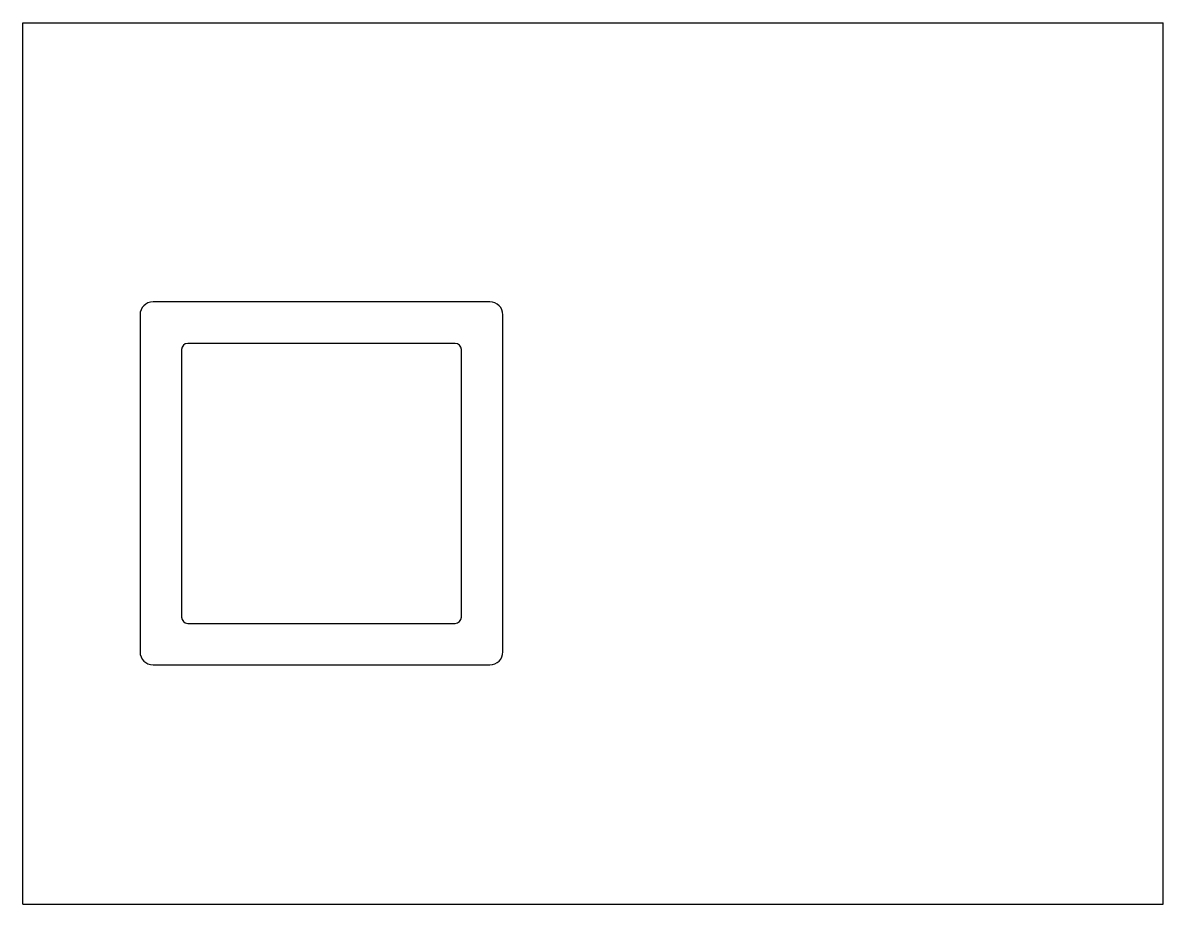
# Model space of a CAD drawing. Extents: x 0 to 11, y 0 to 8.5.
import ezdxf

# ---------------------------------------------------------------- set-up
doc = ezdxf.new("R2010")
doc.units = 0
doc.header["$LTSCALE"] = 0.605
doc.layers.get('0').update_dxf_attribs({"linetype": 'CONTINUOUS'})

msp = doc.modelspace()

# ---------------------------------------------------------------- linework, layer by layer
at = {"color": 0}
for p, q in [((0, 0), (0, 8.5)), ((0, 8.5), (11, 8.5)), ((11, 0), (11, 8.5)), ((4.506, 5.808), (1.256, 5.808)), ((1.131, 5.683), (1.131, 2.433)), ((4.631, 2.433), (4.631, 5.683)), ((4.171, 5.408), (1.591, 5.408)), ((1.531, 5.348), (1.531, 2.768)), ((4.231, 2.768), (4.231, 5.348)), ((1.591, 2.708), (4.171, 2.708)), ((1.256, 2.308), (4.506, 2.308)), ((0, 0), (11, 0))]:
    msp.add_line(p, q, dxfattribs=at)
for centre, radius, start, end in [((1.256, 5.683), 0.125, 90, 180), ((4.506, 5.683), 0.125, 0, 90), ((1.591, 5.348), 0.06, 90, 180), ((4.171, 5.348), 0.06, 0, 90), ((1.591, 2.768), 0.06, 180, 270), ((4.171, 2.768), 0.06, 270, 360), ((1.256, 2.433), 0.125, 180, 270), ((4.506, 2.433), 0.125, 270, 360)]:
    msp.add_arc(centre, radius, start, end, dxfattribs=at)

doc.saveas('drawing.dxf')
